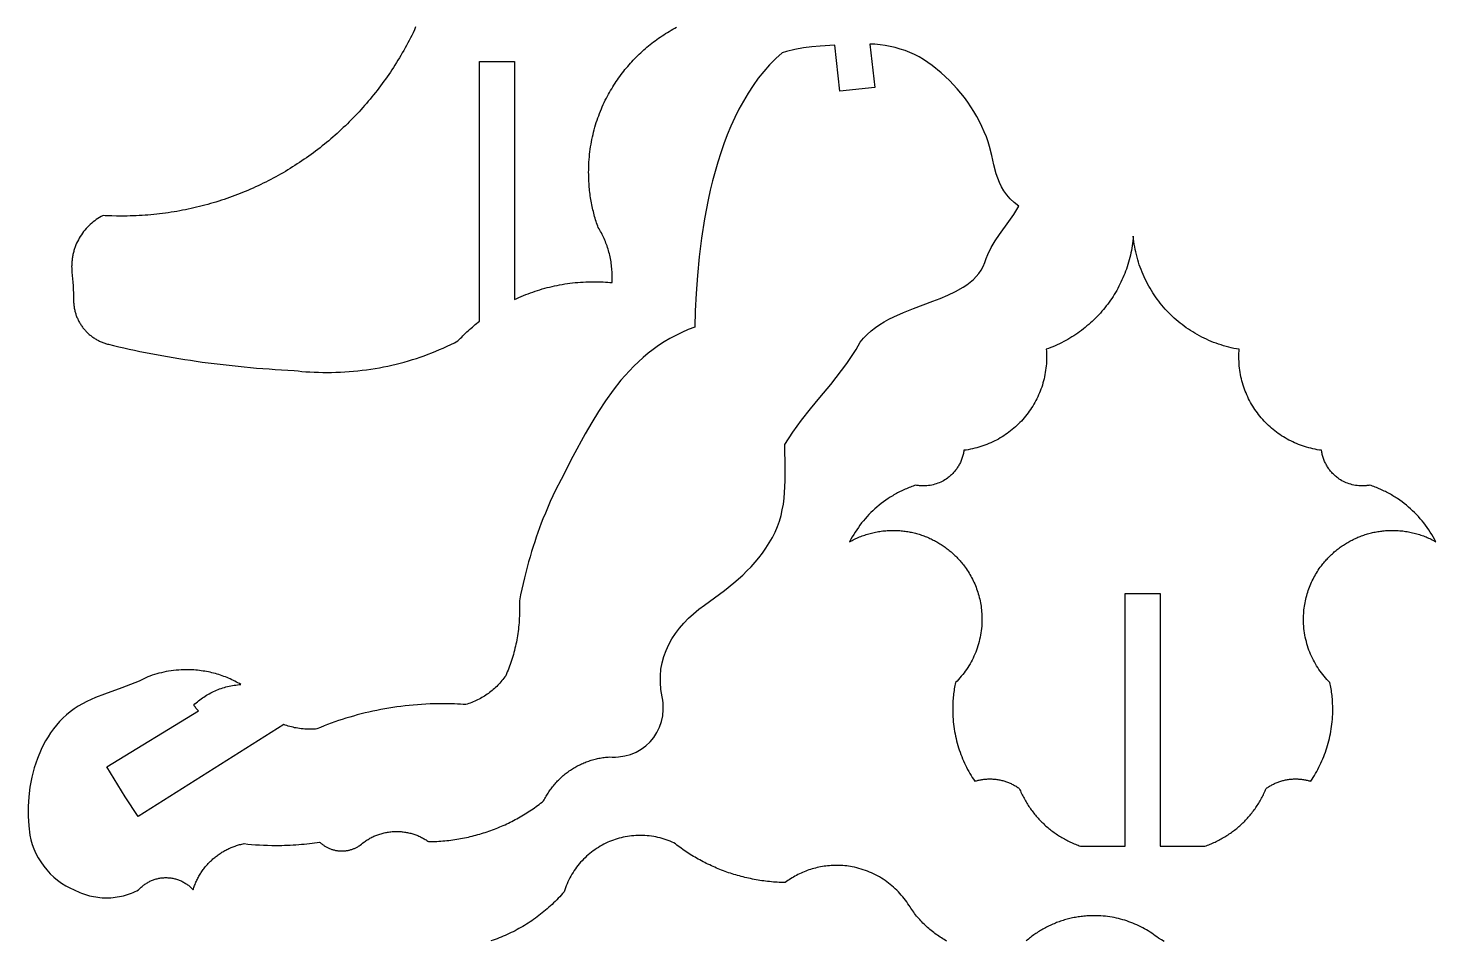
# Model space of a CAD drawing. Extents: x 296 to 476, y 465 to 753.
# Drawn here: x 398.3 to 460.2, y 596.5 to 636.6 of the extents above; entities that cross this region are included whole.
import ezdxf

# ---------------------------------------------------------------- set-up
doc = ezdxf.new("R2010")
doc.units = 0
doc.layers.add('Default_Layer', color=1, linetype='CONTINUOUS')

msp = doc.modelspace()

# ---------------------------------------------------------------- linework, layer by layer
at = {"layer": 'Default_Layer'}
for points in [[(415.365, 636.66), (415.307, 636.527), (415.248, 636.394), (415.193, 636.282), (415.136, 636.17), (415.079, 636.059), (415.021, 635.949), (414.961, 635.839), (414.901, 635.729), (414.84, 635.621), (414.779, 635.513), (414.716, 635.405), (414.652, 635.298), (414.588, 635.192), (414.522, 635.086), (414.456, 634.981), (414.389, 634.877), (414.321, 634.773), (414.253, 634.67), (414.183, 634.567), (414.113, 634.465), (414.041, 634.364), (413.969, 634.264), (413.896, 634.164), (413.823, 634.065), (413.748, 633.966), (413.673, 633.868), (413.597, 633.771), (413.52, 633.675), (413.442, 633.579), (413.364, 633.484), (413.285, 633.39), (413.205, 633.296), (413.124, 633.203), (413.043, 633.111), (412.96, 633.019), (412.877, 632.929), (412.794, 632.839), (412.709, 632.749), (412.624, 632.661), (412.538, 632.573), (412.451, 632.486), (412.364, 632.4), (412.276, 632.314), (412.187, 632.229), (412.097, 632.145), (412.007, 632.062), (411.916, 631.98), (411.825, 631.898), (411.732, 631.817), (411.639, 631.737), (411.546, 631.658), (411.451, 631.58), (411.356, 631.502), (411.261, 631.425), (411.164, 631.349), (411.067, 631.274), (410.97, 631.2), (410.871, 631.126), (410.773, 631.054), (410.673, 630.982), (410.573, 630.911), (410.472, 630.841), (410.371, 630.771), (410.269, 630.703), (410.166, 630.636), (410.063, 630.569), (409.959, 630.503), (409.855, 630.438), (409.75, 630.374), (409.644, 630.311), (409.538, 630.249), (409.431, 630.188), (409.324, 630.127), (409.216, 630.068), (409.108, 630.009), (408.999, 629.952), (408.889, 629.895), (408.779, 629.839), (408.669, 629.785), (408.558, 629.731), (408.446, 629.678), (408.334, 629.626), (408.221, 629.575), (408.108, 629.525), (407.994, 629.476), (407.88, 629.427), (407.765, 629.38), (407.65, 629.334), (407.534, 629.289), (407.418, 629.245), (407.302, 629.202), (407.185, 629.159), (407.067, 629.118), (406.949, 629.078), (406.83, 629.039), (406.712, 629.001), (406.592, 628.963), (406.472, 628.927), (406.352, 628.892), (406.231, 628.858), (406.11, 628.825), (405.989, 628.793), (405.867, 628.763), (405.744, 628.733), (405.622, 628.704), (405.498, 628.676), (405.375, 628.65), (405.251, 628.624), (405.126, 628.6), (405.002, 628.576), (404.877, 628.554), (404.751, 628.533), (404.625, 628.513), (404.499, 628.494), (404.372, 628.476), (404.245, 628.459), (404.118, 628.444), (403.991, 628.429), (403.863, 628.416), (403.734, 628.404), (403.606, 628.392), (403.477, 628.383), (403.347, 628.374), (403.218, 628.366), (403.088, 628.36), (402.958, 628.354), (402.827, 628.35), (402.697, 628.347), (402.565, 628.346), (402.434, 628.345), (402.329, 628.345), (402.224, 628.346), (402.017, 628.351), (401.819, 628.358), (401.724, 628.362), (401.632, 628.368), (401.556, 628.327), (401.481, 628.284), (401.408, 628.238), (401.337, 628.19), (401.267, 628.14), (401.2, 628.088), (401.134, 628.034), (401.07, 627.977), (401.008, 627.919), (400.948, 627.858), (400.891, 627.796), (400.835, 627.731), (400.782, 627.665), (400.73, 627.597), (400.682, 627.527), (400.635, 627.456), (400.591, 627.383), (400.55, 627.309), (400.511, 627.233), (400.474, 627.155), (400.44, 627.076), (400.409, 626.996), (400.394, 626.956), (400.381, 626.915), (400.367, 626.873), (400.355, 626.832), (400.343, 626.79), (400.332, 626.748), (400.322, 626.706), (400.312, 626.663), (400.303, 626.62), (400.295, 626.577), (400.288, 626.533), (400.281, 626.49), (400.275, 626.446), (400.27, 626.402), (400.265, 626.357), (400.262, 626.313), (400.259, 626.268), (400.257, 626.223), (400.256, 626.177), (400.255, 626.132), (400.256, 626.065), (400.259, 626), (400.263, 625.938), (400.268, 625.879), (400.284, 625.736), (400.298, 625.589), (400.31, 625.437), (400.32, 625.282), (400.328, 625.123), (400.333, 624.962), (400.337, 624.799), (400.338, 624.635), (400.339, 624.592), (400.341, 624.549), (400.344, 624.506), (400.348, 624.463), (400.352, 624.421), (400.358, 624.379), (400.364, 624.337), (400.371, 624.295), (400.379, 624.254), (400.388, 624.213), (400.398, 624.173), (400.408, 624.132), (400.419, 624.092), (400.431, 624.053), (400.444, 624.013), (400.458, 623.975), (400.473, 623.936), (400.488, 623.898), (400.504, 623.86), (400.521, 623.823), (400.538, 623.786), (400.557, 623.749), (400.576, 623.713), (400.595, 623.678), (400.616, 623.642), (400.637, 623.608), (400.659, 623.573), (400.681, 623.54), (400.704, 623.506), (400.728, 623.473), (400.752, 623.441), (400.778, 623.409), (400.803, 623.378), (400.83, 623.347), (400.857, 623.317), (400.884, 623.287), (400.912, 623.258), (400.941, 623.23), (400.971, 623.202), (401.001, 623.174), (401.031, 623.147), (401.062, 623.121), (401.094, 623.096), (401.126, 623.071), (401.158, 623.046), (401.192, 623.023), (401.225, 623), (401.259, 622.977), (401.294, 622.956), (401.329, 622.934), (401.365, 622.914), (401.401, 622.895), (401.437, 622.876), (401.474, 622.857), (401.512, 622.84), (401.55, 622.823), (401.588, 622.807), (401.627, 622.792), (401.666, 622.777), (401.705, 622.764), (401.745, 622.751), (401.785, 622.739), (401.826, 622.727), (401.867, 622.717), (402.092, 622.662), (402.32, 622.608), (402.55, 622.555), (402.782, 622.503), (403.017, 622.452), (403.254, 622.403), (403.492, 622.355), (403.733, 622.307), (403.976, 622.261), (404.221, 622.216), (404.468, 622.173), (404.717, 622.13), (404.968, 622.089), (405.22, 622.049), (405.474, 622.011), (405.73, 621.973), (405.988, 621.937), (406.248, 621.902), (406.509, 621.869), (406.771, 621.837), (407.035, 621.806), (407.301, 621.777), (407.568, 621.748), (407.837, 621.722), (408.107, 621.697), (408.378, 621.673), (408.651, 621.651), (408.924, 621.63), (409.199, 621.61), (409.476, 621.593), (409.753, 621.576), (410.031, 621.561), (410.197, 621.543), (410.367, 621.526), (410.543, 621.512), (410.723, 621.501), (410.906, 621.491), (411.093, 621.485), (411.281, 621.481), (411.471, 621.479), (411.667, 621.481), (411.863, 621.485), (412.058, 621.493), (412.252, 621.503), (412.445, 621.516), (412.638, 621.532), (412.829, 621.551), (413.02, 621.573), (413.209, 621.597), (413.398, 621.624), (413.585, 621.654), (413.772, 621.687), (413.957, 621.722), (414.141, 621.76), (414.324, 621.8), (414.506, 621.844), (414.687, 621.889), (414.866, 621.937), (415.044, 621.988), (415.22, 622.041), (415.396, 622.097), (415.569, 622.155), (415.742, 622.215), (415.913, 622.278), (416.082, 622.343), (416.25, 622.41), (416.416, 622.48), (416.58, 622.552), (416.743, 622.626), (416.904, 622.702), (417.064, 622.781), (417.221, 622.861), (417.276, 622.92), (417.332, 622.977), (417.388, 623.035), (417.444, 623.091), (417.501, 623.147), (417.559, 623.203), (417.617, 623.258), (417.676, 623.313), (417.735, 623.367), (417.796, 623.421), (417.857, 623.474), (417.918, 623.527), (417.981, 623.579), (418.044, 623.631), (418.108, 623.683), (418.173, 623.735), (418.173, 635.141), (419.71, 635.141), (419.71, 624.681), (419.806, 624.727), (419.903, 624.771), (420.001, 624.815), (420.1, 624.857), (420.2, 624.897), (420.301, 624.937), (420.403, 624.975), (420.506, 625.011), (420.609, 625.047), (420.714, 625.081), (420.819, 625.114), (420.926, 625.145), (421.033, 625.175), (421.14, 625.204), (421.249, 625.231), (421.358, 625.257), (421.468, 625.281), (421.579, 625.304), (421.69, 625.325), (421.803, 625.345), (421.915, 625.364), (422.029, 625.381), (422.142, 625.396), (422.257, 625.41), (422.372, 625.422), (422.488, 625.433), (422.604, 625.442), (422.72, 625.449), (422.837, 625.455), (422.955, 625.459), (423.073, 625.462), (423.191, 625.462), (423.296, 625.462), (423.401, 625.46), (423.504, 625.457), (423.606, 625.452), (423.706, 625.447), (423.803, 625.44), (423.898, 625.432), (423.99, 625.423), (423.993, 625.483), (423.996, 625.547), (423.997, 625.613), (423.998, 625.681), (423.997, 625.756), (423.995, 625.83), (423.992, 625.904), (423.987, 625.978), (423.981, 626.051), (423.974, 626.124), (423.966, 626.197), (423.956, 626.269), (423.945, 626.341), (423.933, 626.412), (423.92, 626.483), (423.905, 626.553), (423.889, 626.623), (423.873, 626.693), (423.855, 626.761), (423.835, 626.83), (423.815, 626.898), (423.794, 626.965), (423.771, 627.032), (423.748, 627.098), (423.723, 627.163), (423.697, 627.228), (423.671, 627.292), (423.643, 627.356), (423.614, 627.419), (423.584, 627.481), (423.553, 627.543), (423.521, 627.603), (423.489, 627.664), (423.455, 627.723), (423.42, 627.782), (423.385, 627.84), (423.36, 627.908), (423.336, 627.976), (423.313, 628.045), (423.29, 628.115), (423.268, 628.186), (423.247, 628.257), (423.226, 628.329), (423.206, 628.401), (423.187, 628.474), (423.169, 628.547), (423.151, 628.621), (423.134, 628.695), (423.118, 628.77), (423.102, 628.845), (423.088, 628.921), (423.074, 628.997), (423.061, 629.074), (423.048, 629.151), (423.037, 629.228), (423.026, 629.306), (423.016, 629.384), (423.007, 629.463), (422.999, 629.542), (422.992, 629.621), (422.985, 629.701), (422.979, 629.78), (422.974, 629.861), (422.97, 629.941), (422.967, 630.022), (422.965, 630.103), (422.964, 630.184), (422.963, 630.266), (422.964, 630.38), (422.967, 630.494), (422.971, 630.608), (422.977, 630.721), (422.985, 630.834), (422.995, 630.946), (423.006, 631.058), (423.019, 631.169), (423.034, 631.28), (423.05, 631.39), (423.068, 631.499), (423.088, 631.608), (423.109, 631.716), (423.131, 631.823), (423.156, 631.93), (423.181, 632.036), (423.209, 632.141), (423.238, 632.245), (423.268, 632.349), (423.3, 632.452), (423.333, 632.554), (423.368, 632.655), (423.404, 632.755), (423.441, 632.855), (423.48, 632.953), (423.521, 633.051), (423.562, 633.147), (423.605, 633.243), (423.65, 633.338), (423.695, 633.431), (423.742, 633.524), (423.791, 633.615), (423.835, 633.698), (423.881, 633.78), (423.928, 633.861), (423.975, 633.941), (424.024, 634.021), (424.073, 634.1), (424.123, 634.178), (424.175, 634.255), (424.227, 634.332), (424.28, 634.408), (424.334, 634.483), (424.389, 634.558), (424.445, 634.632), (424.502, 634.705), (424.559, 634.777), (424.618, 634.848), (424.677, 634.919), (424.737, 634.989), (424.798, 635.058), (424.86, 635.126), (424.923, 635.194), (424.986, 635.26), (425.051, 635.326), (425.116, 635.391), (425.182, 635.455), (425.249, 635.519), (425.317, 635.581), (425.385, 635.643), (425.454, 635.703), (425.524, 635.763), (425.595, 635.822), (425.667, 635.88), (425.739, 635.937), (425.812, 635.993), (425.886, 636.049), (425.96, 636.103), (426.035, 636.156), (426.111, 636.209), (426.188, 636.26), (426.266, 636.311), (426.344, 636.361), (426.423, 636.409), (426.502, 636.457), (426.582, 636.504), (426.663, 636.55), (426.745, 636.594), (426.827, 636.638)], [(438.702, 596.5), (438.641, 596.534), (438.58, 596.569), (438.52, 596.605), (438.461, 596.641), (438.402, 596.679), (438.344, 596.717), (438.287, 596.757), (438.23, 596.797), (438.174, 596.838), (438.118, 596.88), (438.063, 596.923), (438.009, 596.966), (437.956, 597.011), (437.903, 597.056), (437.851, 597.102), (437.799, 597.149), (437.749, 597.197), (437.699, 597.245), (437.649, 597.295), (437.601, 597.345), (437.553, 597.395), (437.506, 597.447), (437.46, 597.499), (437.414, 597.552), (437.37, 597.606), (437.326, 597.661), (437.283, 597.716), (437.24, 597.772), (437.199, 597.828), (437.158, 597.885), (437.119, 597.943), (437.08, 598.002), (437.042, 598.061), (436.989, 598.143), (436.934, 598.223), (436.877, 598.301), (436.819, 598.378), (436.758, 598.453), (436.696, 598.527), (436.632, 598.599), (436.566, 598.669), (436.499, 598.737), (436.43, 598.804), (436.359, 598.869), (436.287, 598.932), (436.213, 598.994), (436.137, 599.053), (436.06, 599.111), (435.981, 599.166), (435.901, 599.22), (435.82, 599.271), (435.737, 599.321), (435.652, 599.368), (435.567, 599.414), (435.48, 599.457), (435.391, 599.498), (435.301, 599.537), (435.211, 599.574), (435.118, 599.608), (435.025, 599.64), (434.93, 599.67), (434.835, 599.697), (434.738, 599.722), (434.64, 599.745), (434.541, 599.765), (434.462, 599.779), (434.381, 599.792), (434.297, 599.803), (434.212, 599.812), (434.124, 599.819), (434.036, 599.824), (433.946, 599.827), (433.855, 599.828), (433.775, 599.827), (433.696, 599.825), (433.617, 599.821), (433.539, 599.815), (433.461, 599.808), (433.383, 599.799), (433.306, 599.788), (433.23, 599.776), (433.154, 599.763), (433.078, 599.748), (433.004, 599.731), (432.929, 599.713), (432.856, 599.694), (432.783, 599.673), (432.71, 599.651), (432.639, 599.627), (432.568, 599.602), (432.497, 599.576), (432.428, 599.548), (432.359, 599.519), (432.291, 599.489), (432.223, 599.457), (432.157, 599.424), (432.091, 599.39), (432.026, 599.354), (431.962, 599.318), (431.898, 599.28), (431.836, 599.241), (431.775, 599.2), (431.714, 599.159), (431.654, 599.116), (431.596, 599.073), (431.509, 599.075), (431.422, 599.078), (431.336, 599.082), (431.25, 599.087), (431.164, 599.093), (431.078, 599.099), (430.993, 599.107), (430.908, 599.115), (430.823, 599.124), (430.738, 599.135), (430.654, 599.146), (430.57, 599.157), (430.486, 599.17), (430.403, 599.183), (430.32, 599.198), (430.237, 599.213), (430.154, 599.229), (430.072, 599.246), (429.99, 599.263), (429.909, 599.282), (429.827, 599.301), (429.747, 599.321), (429.666, 599.341), (429.586, 599.363), (429.506, 599.385), (429.426, 599.409), (429.347, 599.432), (429.268, 599.457), (429.19, 599.483), (429.112, 599.509), (429.034, 599.536), (428.957, 599.563), (428.88, 599.592), (428.803, 599.621), (428.727, 599.651), (428.651, 599.682), (428.576, 599.713), (428.501, 599.745), (428.426, 599.778), (428.352, 599.811), (428.279, 599.846), (428.205, 599.881), (428.132, 599.916), (428.06, 599.953), (427.988, 599.99), (427.916, 600.027), (427.845, 600.066), (427.775, 600.105), (427.704, 600.145), (427.635, 600.185), (427.565, 600.226), (427.497, 600.268), (427.428, 600.31), (427.361, 600.353), (427.293, 600.397), (427.226, 600.441), (427.16, 600.486), (427.094, 600.532), (427.029, 600.578), (426.964, 600.625), (426.899, 600.672), (426.836, 600.72), (426.772, 600.769), (426.71, 600.818), (426.627, 600.856), (426.544, 600.891), (426.458, 600.925), (426.371, 600.956), (426.283, 600.985), (426.193, 601.012), (426.102, 601.037), (426.009, 601.059), (425.915, 601.079), (425.821, 601.096), (425.725, 601.111), (425.628, 601.123), (425.53, 601.133), (425.431, 601.14), (425.331, 601.144), (425.231, 601.145), (425.135, 601.144), (425.039, 601.14), (424.944, 601.134), (424.849, 601.125), (424.756, 601.113), (424.664, 601.1), (424.572, 601.084), (424.482, 601.065), (424.393, 601.045), (424.305, 601.022), (424.218, 600.997), (424.132, 600.97), (424.048, 600.941), (423.966, 600.91), (423.885, 600.877), (423.805, 600.842), (423.719, 600.801), (423.635, 600.759), (423.552, 600.715), (423.47, 600.668), (423.39, 600.62), (423.312, 600.57), (423.234, 600.517), (423.159, 600.463), (423.085, 600.407), (423.012, 600.349), (422.941, 600.289), (422.872, 600.228), (422.805, 600.164), (422.739, 600.099), (422.675, 600.033), (422.612, 599.964), (422.552, 599.894), (422.493, 599.822), (422.436, 599.749), (422.381, 599.674), (422.328, 599.598), (422.277, 599.52), (422.228, 599.441), (422.181, 599.36), (422.136, 599.278), (422.094, 599.194), (422.053, 599.109), (422.014, 599.023), (421.978, 598.936), (421.943, 598.847), (421.911, 598.757), (421.882, 598.666), (421.819, 598.594), (421.756, 598.523), (421.691, 598.453), (421.626, 598.384), (421.56, 598.315), (421.493, 598.248), (421.425, 598.181), (421.356, 598.116), (421.287, 598.051), (421.216, 597.987), (421.145, 597.924), (421.073, 597.862), (421, 597.801), (420.927, 597.741), (420.852, 597.682), (420.777, 597.624), (420.701, 597.567), (420.624, 597.511), (420.547, 597.455), (420.469, 597.401), (420.39, 597.348), (420.31, 597.296), (420.23, 597.245), (420.148, 597.195), (420.067, 597.146), (419.984, 597.098), (419.901, 597.051), (419.817, 597.006), (419.733, 596.961), (419.647, 596.917), (419.562, 596.875), (419.475, 596.834), (419.388, 596.793), (419.3, 596.754), (419.212, 596.716), (419.123, 596.68), (419.034, 596.644), (418.944, 596.61), (418.853, 596.576), (418.762, 596.544), (418.67, 596.514)], [(448.24, 596.486), (448.12, 596.559), (447.999, 596.63), (447.926, 596.687), (447.852, 596.742), (447.776, 596.797), (447.7, 596.849), (447.622, 596.9), (447.543, 596.95), (447.463, 596.998), (447.382, 597.044), (447.299, 597.089), (447.216, 597.132), (447.132, 597.174), (447.046, 597.214), (446.96, 597.252), (446.872, 597.288), (446.784, 597.323), (446.695, 597.356), (446.605, 597.387), (446.514, 597.416), (446.422, 597.443), (446.329, 597.469), (446.236, 597.492), (446.142, 597.514), (446.047, 597.534), (445.951, 597.551), (445.854, 597.567), (445.757, 597.581), (445.66, 597.592), (445.561, 597.602), (445.462, 597.609), (445.363, 597.615), (445.262, 597.618), (445.162, 597.619), (445.098, 597.619), (445.034, 597.617), (444.97, 597.615), (444.906, 597.612), (444.843, 597.608), (444.78, 597.603), (444.717, 597.598), (444.654, 597.591), (444.592, 597.584), (444.53, 597.576), (444.468, 597.567), (444.406, 597.557), (444.345, 597.546), (444.284, 597.535), (444.223, 597.522), (444.163, 597.509), (444.103, 597.495), (444.043, 597.481), (443.983, 597.465), (443.924, 597.449), (443.865, 597.432), (443.807, 597.414), (443.748, 597.396), (443.69, 597.376), (443.633, 597.356), (443.576, 597.336), (443.519, 597.314), (443.462, 597.292), (443.406, 597.269), (443.35, 597.245), (443.295, 597.221), (443.24, 597.195), (443.186, 597.17), (443.131, 597.143), (443.078, 597.116), (443.024, 597.088), (442.971, 597.059), (442.919, 597.03), (442.866, 597), (442.815, 596.969), (442.763, 596.938), (442.713, 596.906), (442.662, 596.873), (442.612, 596.84), (442.563, 596.806), (442.514, 596.772), (442.465, 596.736), (442.417, 596.701), (442.37, 596.664), (442.322, 596.627), (442.276, 596.59), (442.23, 596.551), (442.184, 596.513)]]:
    msp.add_lwpolyline(points, dxfattribs=at)
for points in [[(434.001, 633.825), (433.78, 635.85), (433.126, 635.813), (432.761, 635.781), (432.395, 635.734), (432.026, 635.668), (431.654, 635.578), (431.465, 635.522), (431.182, 635.265), (430.912, 634.991), (430.656, 634.701), (430.413, 634.396), (430.183, 634.077), (429.965, 633.744), (429.76, 633.4), (429.567, 633.044), (429.385, 632.677), (429.214, 632.301), (429.054, 631.917), (428.905, 631.524), (428.766, 631.125), (428.637, 630.72), (428.517, 630.31), (428.407, 629.896), (428.306, 629.479), (428.213, 629.06), (428.051, 628.218), (427.92, 627.379), (427.817, 626.55), (427.739, 625.737), (427.683, 624.948), (427.646, 624.191), (427.627, 623.473), (427.337, 623.361), (427.057, 623.239), (426.788, 623.108), (426.528, 622.967), (426.277, 622.817), (426.035, 622.659), (425.802, 622.493), (425.577, 622.319), (425.36, 622.138), (425.151, 621.95), (424.948, 621.755), (424.753, 621.554), (424.381, 621.135), (424.033, 620.695), (423.705, 620.237), (423.395, 619.764), (423.1, 619.28), (422.817, 618.787), (422.275, 617.786), (421.749, 616.784), (421.506, 616.301), (421.278, 615.805), (421.061, 615.299), (420.957, 615.043), (420.882, 614.852), (420.808, 614.656), (420.736, 614.456), (420.664, 614.251), (420.594, 614.041), (420.525, 613.828), (420.458, 613.609), (420.391, 613.387), (420.327, 613.159), (420.264, 612.928), (420.202, 612.692), (420.142, 612.452), (420.084, 612.207), (420.027, 611.958), (419.972, 611.705), (419.919, 611.448), (419.923, 611.361), (419.926, 611.269), (419.928, 611.174), (419.929, 611.076), (419.928, 610.977), (419.926, 610.879), (419.923, 610.781), (419.918, 610.683), (419.913, 610.586), (419.905, 610.489), (419.897, 610.392), (419.888, 610.296), (419.877, 610.2), (419.865, 610.105), (419.852, 610.011), (419.838, 609.916), (419.822, 609.823), (419.806, 609.729), (419.788, 609.637), (419.769, 609.545), (419.749, 609.453), (419.728, 609.362), (419.705, 609.272), (419.682, 609.182), (419.658, 609.093), (419.632, 609.004), (419.605, 608.917), (419.578, 608.83), (419.549, 608.743), (419.52, 608.658), (419.489, 608.573), (419.457, 608.489), (419.425, 608.405), (419.391, 608.323), (419.356, 608.241), (419.321, 608.16), (419.281, 608.104), (419.24, 608.049), (419.197, 607.995), (419.154, 607.942), (419.11, 607.889), (419.065, 607.838), (419.018, 607.788), (418.971, 607.739), (418.923, 607.69), (418.873, 607.643), (418.823, 607.597), (418.772, 607.552), (418.719, 607.508), (418.666, 607.465), (418.612, 607.423), (418.557, 607.382), (418.501, 607.343), (418.444, 607.304), (418.387, 607.267), (418.328, 607.231), (418.269, 607.196), (418.209, 607.162), (418.147, 607.129), (418.086, 607.098), (418.023, 607.068), (417.959, 607.039), (417.895, 607.011), (417.83, 606.985), (417.764, 606.96), (417.697, 606.936), (417.63, 606.913), (417.562, 606.892), (417.446, 606.9), (417.327, 606.907), (417.204, 606.913), (417.078, 606.918), (416.95, 606.922), (416.82, 606.925), (416.688, 606.927), (416.555, 606.928), (416.369, 606.926), (416.183, 606.923), (415.997, 606.917), (415.812, 606.909), (415.628, 606.898), (415.445, 606.885), (415.262, 606.87), (415.08, 606.853), (414.899, 606.834), (414.719, 606.812), (414.54, 606.788), (414.361, 606.762), (414.184, 606.734), (414.007, 606.704), (413.832, 606.672), (413.657, 606.637), (413.484, 606.601), (413.311, 606.562), (413.14, 606.522), (412.97, 606.48), (412.801, 606.435), (412.633, 606.389), (412.467, 606.341), (412.302, 606.29), (412.138, 606.238), (411.975, 606.185), (411.814, 606.129), (411.654, 606.071), (411.496, 606.012), (411.339, 605.951), (411.184, 605.888), (411.03, 605.823), (410.959, 605.817), (410.883, 605.813), (410.805, 605.81), (410.724, 605.809), (410.647, 605.81), (410.57, 605.813), (410.494, 605.817), (410.418, 605.823), (410.343, 605.831), (410.269, 605.84), (410.195, 605.851), (410.122, 605.863), (410.05, 605.877), (409.979, 605.893), (409.908, 605.909), (409.839, 605.928), (409.771, 605.947), (409.704, 605.969), (409.638, 605.991), (409.573, 606.015), (403.169, 601.972), (402.601, 602.842), (401.796, 604.151), (405.82, 606.624), (405.794, 606.652), (405.767, 606.681), (405.741, 606.71), (405.716, 606.741), (405.691, 606.772), (405.667, 606.804), (405.643, 606.838), (405.619, 606.872), (405.671, 606.92), (405.723, 606.966), (405.777, 607.012), (405.831, 607.056), (405.887, 607.099), (405.943, 607.141), (406, 607.182), (406.059, 607.222), (406.118, 607.261), (406.178, 607.298), (406.239, 607.334), (406.3, 607.369), (406.363, 607.403), (406.426, 607.435), (406.491, 607.466), (406.556, 607.495), (406.621, 607.524), (406.688, 607.55), (406.755, 607.576), (406.823, 607.6), (406.892, 607.623), (406.961, 607.644), (407.031, 607.664), (407.102, 607.682), (407.173, 607.699), (407.245, 607.714), (407.318, 607.728), (407.391, 607.74), (407.465, 607.75), (407.539, 607.759), (407.614, 607.767), (407.689, 607.773), (407.625, 607.81), (407.559, 607.847), (407.493, 607.883), (407.426, 607.918), (407.359, 607.951), (407.29, 607.984), (407.221, 608.016), (407.151, 608.046), (407.08, 608.076), (407.009, 608.104), (406.937, 608.131), (406.864, 608.157), (406.791, 608.182), (406.717, 608.206), (406.643, 608.229), (406.568, 608.25), (406.492, 608.271), (406.416, 608.29), (406.339, 608.308), (406.262, 608.324), (406.184, 608.34), (406.106, 608.354), (406.027, 608.366), (405.948, 608.378), (405.868, 608.388), (405.788, 608.397), (405.707, 608.405), (405.626, 608.411), (405.545, 608.416), (405.463, 608.419), (405.381, 608.421), (405.298, 608.422), (405.184, 608.421), (405.07, 608.417), (404.957, 608.41), (404.845, 608.401), (404.734, 608.389), (404.624, 608.375), (404.515, 608.358), (404.407, 608.339), (404.3, 608.317), (404.195, 608.293), (404.091, 608.267), (403.989, 608.239), (403.888, 608.209), (403.789, 608.176), (403.691, 608.141), (403.596, 608.105), (403.217, 607.926), (402.838, 607.77), (402.458, 607.627), (401.693, 607.348), (401.307, 607.196), (400.919, 607.025), (400.725, 606.926), (400.538, 606.818), (400.36, 606.7), (400.19, 606.574), (400.027, 606.439), (399.873, 606.296), (399.726, 606.146), (399.587, 605.989), (399.456, 605.825), (399.332, 605.654), (399.216, 605.478), (399.108, 605.296), (399.006, 605.11), (398.913, 604.918), (398.747, 604.524), (398.611, 604.115), (398.503, 603.697), (398.422, 603.271), (398.37, 602.842), (398.344, 602.413), (398.345, 601.987), (398.371, 601.568), (398.424, 601.158), (398.465, 600.955), (398.522, 600.753), (398.595, 600.554), (398.683, 600.357), (398.785, 600.165), (398.899, 599.978), (399.026, 599.798), (399.164, 599.627), (399.313, 599.465), (399.471, 599.313), (399.637, 599.173), (399.812, 599.046), (399.993, 598.933), (400.181, 598.836), (400.372, 598.756), (400.45, 598.715), (400.529, 598.677), (400.61, 598.641), (400.693, 598.607), (400.777, 598.576), (400.863, 598.547), (400.95, 598.52), (401.038, 598.496), (401.128, 598.475), (401.219, 598.457), (401.31, 598.441), (401.403, 598.427), (401.498, 598.417), (401.592, 598.41), (401.64, 598.407), (401.688, 598.405), (401.736, 598.404), (401.785, 598.404), (401.833, 598.404), (401.881, 598.405), (401.929, 598.407), (401.977, 598.41), (402.072, 598.417), (402.166, 598.427), (402.259, 598.441), (402.351, 598.457), (402.442, 598.475), (402.532, 598.496), (402.62, 598.52), (402.707, 598.547), (402.793, 598.576), (402.877, 598.607), (402.959, 598.641), (403.04, 598.677), (403.12, 598.715), (403.197, 598.756), (403.225, 598.786), (403.254, 598.816), (403.284, 598.845), (403.314, 598.873), (403.345, 598.901), (403.377, 598.928), (403.409, 598.953), (403.442, 598.978), (403.476, 599.003), (403.51, 599.026), (403.545, 599.048), (403.581, 599.07), (403.617, 599.091), (403.653, 599.11), (403.691, 599.129), (403.728, 599.147), (403.767, 599.164), (403.806, 599.18), (403.845, 599.195), (403.885, 599.209), (403.925, 599.222), (403.966, 599.234), (404.007, 599.244), (404.049, 599.254), (404.091, 599.263), (404.133, 599.27), (404.176, 599.277), (404.219, 599.282), (404.262, 599.286), (404.306, 599.289), (404.35, 599.291), (404.394, 599.291), (404.439, 599.291), (404.483, 599.289), (404.527, 599.286), (404.57, 599.282), (404.613, 599.277), (404.656, 599.27), (404.698, 599.263), (404.74, 599.254), (404.782, 599.244), (404.823, 599.234), (404.864, 599.222), (404.904, 599.209), (404.944, 599.195), (404.983, 599.18), (405.022, 599.164), (405.06, 599.147), (405.098, 599.129), (405.135, 599.11), (405.172, 599.091), (405.208, 599.07), (405.244, 599.048), (405.279, 599.026), (405.313, 599.003), (405.347, 598.978), (405.38, 598.953), (405.412, 598.928), (405.444, 598.901), (405.475, 598.873), (405.505, 598.845), (405.535, 598.816), (405.563, 598.786), (405.592, 598.756), (405.607, 598.804), (405.623, 598.852), (405.639, 598.9), (405.657, 598.947), (405.675, 598.994), (405.694, 599.041), (405.714, 599.087), (405.734, 599.132), (405.755, 599.177), (405.777, 599.222), (405.8, 599.266), (405.823, 599.31), (405.847, 599.354), (405.872, 599.397), (405.897, 599.439), (405.923, 599.481), (405.95, 599.522), (405.977, 599.563), (406.005, 599.604), (406.034, 599.644), (406.063, 599.683), (406.093, 599.722), (406.124, 599.76), (406.155, 599.798), (406.187, 599.835), (406.22, 599.872), (406.253, 599.908), (406.286, 599.944), (406.321, 599.979), (406.355, 600.013), (406.391, 600.047), (406.427, 600.08), (406.463, 600.113), (406.5, 600.145), (406.538, 600.176), (406.576, 600.207), (406.615, 600.237), (406.654, 600.267), (406.694, 600.296), (406.734, 600.324), (406.775, 600.351), (406.816, 600.378), (406.858, 600.404), (406.9, 600.43), (406.942, 600.455), (406.986, 600.479), (407.029, 600.502), (407.073, 600.525), (407.118, 600.547), (407.162, 600.568), (407.208, 600.588), (407.254, 600.608), (407.3, 600.627), (407.346, 600.645), (407.393, 600.663), (407.441, 600.68), (407.488, 600.696), (407.537, 600.711), (407.585, 600.725), (407.634, 600.739), (407.683, 600.751), (407.733, 600.763), (407.783, 600.774), (407.833, 600.785), (407.993, 600.767), (408.159, 600.751), (408.329, 600.737), (408.504, 600.725), (408.682, 600.716), (408.863, 600.71), (409.046, 600.706), (409.23, 600.705), (409.357, 600.705), (409.483, 600.707), (409.609, 600.71), (409.734, 600.715), (409.859, 600.72), (409.982, 600.727), (410.105, 600.735), (410.226, 600.744), (410.347, 600.754), (410.466, 600.766), (410.584, 600.778), (410.7, 600.792), (410.815, 600.806), (410.928, 600.822), (411.039, 600.838), (411.148, 600.856), (411.172, 600.833), (411.196, 600.811), (411.221, 600.79), (411.246, 600.769), (411.272, 600.749), (411.299, 600.729), (411.326, 600.71), (411.353, 600.692), (411.381, 600.674), (411.409, 600.657), (411.438, 600.64), (411.467, 600.625), (411.497, 600.609), (411.526, 600.595), (411.557, 600.581), (411.587, 600.568), (411.619, 600.556), (411.65, 600.544), (411.682, 600.533), (411.714, 600.523), (411.746, 600.514), (411.779, 600.505), (411.812, 600.497), (411.846, 600.49), (411.879, 600.484), (411.913, 600.478), (411.948, 600.473), (411.982, 600.47), (412.017, 600.467), (412.052, 600.464), (412.087, 600.463), (412.122, 600.463), (412.157, 600.463), (412.192, 600.464), (412.226, 600.466), (412.26, 600.469), (412.294, 600.473), (412.327, 600.478), (412.361, 600.483), (412.394, 600.489), (412.427, 600.496), (412.459, 600.503), (412.492, 600.512), (412.523, 600.521), (412.555, 600.531), (412.586, 600.541), (412.617, 600.552), (412.648, 600.564), (412.678, 600.577), (412.708, 600.59), (412.738, 600.604), (412.767, 600.619), (412.795, 600.634), (412.824, 600.65), (412.852, 600.667), (412.879, 600.684), (412.933, 600.72), (412.985, 600.758), (413.035, 600.799), (413.083, 600.842), (413.12, 600.87), (413.159, 600.897), (413.198, 600.923), (413.237, 600.948), (413.277, 600.973), (413.318, 600.997), (413.359, 601.02), (413.4, 601.042), (413.443, 601.064), (413.485, 601.085), (413.529, 601.105), (413.572, 601.124), (413.616, 601.142), (413.661, 601.16), (413.706, 601.176), (413.752, 601.192), (413.797, 601.207), (413.844, 601.221), (413.891, 601.234), (413.938, 601.246), (413.985, 601.258), (414.033, 601.268), (414.081, 601.278), (414.13, 601.286), (414.179, 601.294), (414.228, 601.3), (414.278, 601.306), (414.327, 601.31), (414.378, 601.314), (414.428, 601.317), (414.479, 601.318), (414.53, 601.319), (414.579, 601.318), (414.628, 601.317), (414.677, 601.314), (414.725, 601.311), (414.774, 601.307), (414.822, 601.301), (414.869, 601.295), (414.917, 601.288), (414.964, 601.28), (415.01, 601.271), (415.057, 601.262), (415.103, 601.251), (415.149, 601.24), (415.194, 601.227), (415.239, 601.214), (415.283, 601.2), (415.328, 601.185), (415.371, 601.17), (415.415, 601.153), (415.458, 601.136), (415.5, 601.118), (415.542, 601.1), (415.584, 601.08), (415.625, 601.06), (415.665, 601.039), (415.705, 601.017), (415.745, 600.995), (415.784, 600.972), (415.823, 600.948), (415.861, 600.923), (415.898, 600.898), (415.935, 600.872), (416.025, 600.874), (416.115, 600.876), (416.204, 600.879), (416.293, 600.883), (416.382, 600.889), (416.47, 600.895), (416.558, 600.902), (416.646, 600.909), (416.734, 600.918), (416.822, 600.928), (416.909, 600.939), (416.996, 600.95), (417.082, 600.963), (417.168, 600.976), (417.254, 600.99), (417.34, 601.005), (417.425, 601.021), (417.51, 601.038), (417.595, 601.056), (417.679, 601.074), (417.763, 601.093), (417.847, 601.114), (417.93, 601.135), (418.013, 601.157), (418.096, 601.179), (418.178, 601.203), (418.26, 601.227), (418.342, 601.253), (418.423, 601.279), (418.503, 601.305), (418.584, 601.333), (418.664, 601.362), (418.743, 601.391), (418.822, 601.421), (418.901, 601.452), (418.98, 601.483), (419.057, 601.515), (419.135, 601.549), (419.212, 601.582), (419.289, 601.617), (419.365, 601.652), (419.441, 601.688), (419.516, 601.725), (419.591, 601.763), (419.665, 601.801), (419.739, 601.84), (419.812, 601.88), (419.885, 601.92), (419.958, 601.962), (420.03, 602.003), (420.101, 602.046), (420.172, 602.089), (420.243, 602.133), (420.313, 602.178), (420.382, 602.223), (420.451, 602.269), (420.52, 602.316), (420.588, 602.363), (420.655, 602.411), (420.722, 602.46), (420.788, 602.509), (420.854, 602.559), (420.919, 602.61), (420.984, 602.661), (421.01, 602.712), (421.037, 602.763), (421.064, 602.813), (421.092, 602.862), (421.121, 602.912), (421.151, 602.96), (421.181, 603.008), (421.212, 603.056), (421.244, 603.103), (421.277, 603.149), (421.31, 603.195), (421.344, 603.24), (421.379, 603.284), (421.414, 603.328), (421.45, 603.372), (421.487, 603.415), (421.525, 603.457), (421.563, 603.498), (421.601, 603.539), (421.641, 603.579), (421.681, 603.619), (421.721, 603.658), (421.762, 603.696), (421.804, 603.734), (421.847, 603.771), (421.89, 603.807), (421.933, 603.843), (421.977, 603.877), (422.022, 603.911), (422.067, 603.945), (422.113, 603.977), (422.16, 604.009), (422.206, 604.04), (422.254, 604.071), (422.302, 604.101), (422.35, 604.129), (422.399, 604.157), (422.449, 604.185), (422.499, 604.211), (422.549, 604.237), (422.6, 604.262), (422.651, 604.286), (422.703, 604.309), (422.755, 604.332), (422.808, 604.353), (422.861, 604.374), (422.915, 604.394), (422.969, 604.413), (423.023, 604.431), (423.078, 604.448), (423.133, 604.465), (423.189, 604.48), (423.245, 604.495), (423.301, 604.509), (423.358, 604.521), (423.415, 604.533), (423.472, 604.544), (423.53, 604.554), (423.588, 604.563), (423.646, 604.571), (423.705, 604.578), (423.764, 604.584), (423.823, 604.589), (423.883, 604.594), (423.997, 604.587), (424.138, 604.586), (424.277, 604.594), (424.547, 604.635), (424.803, 604.706), (425.044, 604.805), (425.268, 604.932), (425.474, 605.083), (425.659, 605.257), (425.822, 605.451), (425.962, 605.665), (426.075, 605.896), (426.161, 606.142), (426.217, 606.4), (426.242, 606.67), (426.242, 606.809), (426.233, 606.95), (426.216, 607.092), (426.19, 607.236), (426.137, 607.55), (426.112, 607.857), (426.114, 608.156), (426.141, 608.447), (426.193, 608.73), (426.268, 609.004), (426.365, 609.271), (426.483, 609.528), (426.621, 609.777), (426.778, 610.017), (426.952, 610.248), (427.143, 610.469), (427.349, 610.681), (427.57, 610.883), (427.803, 611.075), (428.049, 611.257), (428.498, 611.578), (428.929, 611.902), (429.341, 612.234), (429.731, 612.58), (429.917, 612.76), (430.097, 612.947), (430.271, 613.139), (430.437, 613.339), (430.597, 613.547), (430.75, 613.764), (430.895, 613.991), (431.032, 614.227), (431.152, 614.465), (431.255, 614.706), (431.341, 614.949), (431.413, 615.196), (431.47, 615.445), (431.515, 615.696), (431.549, 615.95), (431.573, 616.206), (431.597, 616.724), (431.599, 617.248), (431.574, 618.31), (431.929, 618.854), (432.307, 619.379), (432.705, 619.887), (433.117, 620.377), (433.604, 620.955), (433.842, 621.255), (434.074, 621.559), (434.297, 621.867), (434.509, 622.178), (434.707, 622.49), (434.89, 622.803), (435.039, 622.983), (435.201, 623.149), (435.374, 623.304), (435.557, 623.446), (435.749, 623.579), (435.949, 623.701), (436.154, 623.815), (436.365, 623.921), (436.796, 624.113), (437.232, 624.286), (438.074, 624.603), (438.4, 624.731), (438.741, 624.874), (439.084, 625.036), (439.416, 625.222), (439.573, 625.326), (439.722, 625.437), (439.862, 625.557), (439.991, 625.686), (440.106, 625.824), (440.207, 625.972), (440.292, 626.131), (440.359, 626.301), (440.424, 626.484), (440.494, 626.655), (440.65, 626.97), (440.824, 627.259), (441.013, 627.535), (441.425, 628.101), (441.642, 628.418), (441.863, 628.775), (441.658, 628.936), (441.482, 629.102), (441.331, 629.274), (441.204, 629.452), (441.097, 629.633), (441.007, 629.819), (440.932, 630.009), (440.868, 630.202), (440.765, 630.596), (440.674, 631), (440.572, 631.409), (440.51, 631.614), (440.437, 631.82), (440.343, 632.052), (440.24, 632.279), (440.131, 632.502), (440.013, 632.721), (439.888, 632.935), (439.756, 633.144), (439.617, 633.348), (439.471, 633.548), (439.317, 633.742), (439.157, 633.932), (438.816, 634.296), (438.448, 634.639), (438.055, 634.961), (437.866, 635.098), (437.673, 635.223), (437.475, 635.336), (437.273, 635.439), (437.068, 635.531), (436.859, 635.612), (436.646, 635.683), (436.43, 635.743), (436.211, 635.794), (435.99, 635.835), (435.766, 635.867), (435.539, 635.889), (435.319, 635.903), (435.528, 633.992), (434.001, 633.825)], [(446.533, 600.672), (446.533, 611.766), (448.069, 611.766), (448.069, 600.672), (450.029, 600.672), (450.086, 600.692), (450.143, 600.713), (450.2, 600.735), (450.256, 600.757), (450.312, 600.78), (450.368, 600.804), (450.423, 600.829), (450.478, 600.854), (450.532, 600.88), (450.586, 600.906), (450.639, 600.933), (450.692, 600.961), (450.745, 600.99), (450.797, 601.019), (450.849, 601.049), (450.9, 601.079), (450.95, 601.11), (451.001, 601.142), (451.05, 601.175), (451.1, 601.208), (451.149, 601.241), (451.197, 601.276), (451.245, 601.31), (451.292, 601.346), (451.339, 601.382), (451.385, 601.419), (451.431, 601.456), (451.476, 601.494), (451.521, 601.532), (451.565, 601.571), (451.609, 601.611), (451.652, 601.651), (451.695, 601.692), (451.737, 601.733), (451.779, 601.775), (451.82, 601.817), (451.86, 601.86), (451.9, 601.904), (451.939, 601.948), (451.978, 601.992), (452.016, 602.037), (452.054, 602.083), (452.091, 602.129), (452.127, 602.176), (452.163, 602.223), (452.198, 602.271), (452.233, 602.319), (452.267, 602.367), (452.3, 602.416), (452.333, 602.466), (452.365, 602.516), (452.397, 602.567), (452.427, 602.618), (452.458, 602.669), (452.487, 602.721), (452.516, 602.774), (452.545, 602.826), (452.572, 602.88), (452.599, 602.933), (452.625, 602.988), (452.651, 603.042), (452.676, 603.097), (452.7, 603.153), (452.724, 603.208), (452.758, 603.233), (452.792, 603.256), (452.827, 603.279), (452.863, 603.301), (452.899, 603.323), (452.935, 603.344), (452.972, 603.364), (453.009, 603.384), (453.047, 603.403), (453.085, 603.421), (453.124, 603.439), (453.163, 603.455), (453.203, 603.472), (453.243, 603.487), (453.283, 603.501), (453.324, 603.515), (453.365, 603.528), (453.406, 603.541), (453.448, 603.552), (453.49, 603.563), (453.533, 603.573), (453.575, 603.582), (453.618, 603.59), (453.662, 603.598), (453.705, 603.604), (453.749, 603.61), (453.794, 603.615), (453.838, 603.619), (453.883, 603.622), (453.928, 603.625), (453.973, 603.626), (454.019, 603.626), (454.063, 603.626), (454.107, 603.625), (454.15, 603.623), (454.194, 603.62), (454.237, 603.616), (454.279, 603.611), (454.322, 603.606), (454.363, 603.6), (454.405, 603.593), (454.446, 603.586), (454.486, 603.577), (454.526, 603.568), (454.565, 603.559), (454.604, 603.548), (454.642, 603.537), (454.679, 603.526), (454.736, 603.609), (454.79, 603.694), (454.843, 603.78), (454.895, 603.867), (454.945, 603.956), (454.994, 604.045), (455.041, 604.136), (455.087, 604.227), (455.131, 604.32), (455.173, 604.414), (455.214, 604.508), (455.252, 604.604), (455.29, 604.701), (455.325, 604.798), (455.359, 604.897), (455.391, 604.996), (455.422, 605.096), (455.45, 605.197), (455.477, 605.299), (455.502, 605.402), (455.525, 605.505), (455.546, 605.609), (455.565, 605.714), (455.582, 605.82), (455.597, 605.926), (455.611, 606.033), (455.622, 606.14), (455.631, 606.248), (455.639, 606.357), (455.644, 606.467), (455.647, 606.576), (455.648, 606.687), (455.648, 606.764), (455.646, 606.842), (455.643, 606.919), (455.64, 606.996), (455.635, 607.072), (455.63, 607.147), (455.623, 607.222), (455.616, 607.296), (455.608, 607.37), (455.598, 607.443), (455.588, 607.515), (455.577, 607.586), (455.565, 607.656), (455.553, 607.725), (455.539, 607.792), (455.525, 607.859), (455.458, 607.926), (455.394, 607.995), (455.33, 608.065), (455.269, 608.137), (455.209, 608.211), (455.151, 608.285), (455.095, 608.362), (455.04, 608.439), (454.988, 608.518), (454.937, 608.599), (454.888, 608.68), (454.842, 608.763), (454.797, 608.847), (454.754, 608.932), (454.713, 609.019), (454.675, 609.107), (454.638, 609.195), (454.603, 609.285), (454.571, 609.376), (454.541, 609.468), (454.513, 609.561), (454.487, 609.655), (454.464, 609.749), (454.443, 609.845), (454.424, 609.941), (454.408, 610.039), (454.394, 610.137), (454.383, 610.236), (454.374, 610.335), (454.368, 610.436), (454.364, 610.537), (454.362, 610.638), (454.363, 610.721), (454.366, 610.803), (454.37, 610.885), (454.376, 610.967), (454.384, 611.048), (454.393, 611.128), (454.404, 611.208), (454.416, 611.288), (454.43, 611.366), (454.446, 611.445), (454.463, 611.522), (454.481, 611.6), (454.502, 611.676), (454.523, 611.752), (454.546, 611.827), (454.571, 611.901), (454.597, 611.975), (454.624, 612.048), (454.653, 612.121), (454.683, 612.192), (454.715, 612.263), (454.748, 612.333), (454.782, 612.402), (454.817, 612.47), (454.854, 612.538), (454.892, 612.604), (454.932, 612.67), (454.972, 612.735), (455.014, 612.799), (455.057, 612.862), (455.101, 612.924), (455.146, 612.985), (455.18, 613.029), (455.215, 613.073), (455.25, 613.116), (455.286, 613.159), (455.322, 613.201), (455.359, 613.243), (455.397, 613.284), (455.435, 613.324), (455.474, 613.364), (455.513, 613.404), (455.552, 613.443), (455.593, 613.481), (455.633, 613.519), (455.675, 613.556), (455.716, 613.593), (455.759, 613.629), (455.802, 613.664), (455.845, 613.699), (455.889, 613.733), (455.933, 613.767), (455.978, 613.8), (456.023, 613.832), (456.068, 613.864), (456.115, 613.895), (456.161, 613.925), (456.208, 613.955), (456.256, 613.984), (456.304, 614.012), (456.352, 614.04), (456.401, 614.067), (456.45, 614.094), (456.499, 614.119), (456.549, 614.144), (456.6, 614.169), (456.651, 614.192), (456.702, 614.215), (456.753, 614.237), (456.805, 614.259), (456.858, 614.28), (456.91, 614.299), (456.963, 614.319), (457.016, 614.337), (457.07, 614.355), (457.124, 614.372), (457.179, 614.388), (457.233, 614.404), (457.288, 614.418), (457.344, 614.432), (457.399, 614.445), (457.455, 614.457), (457.511, 614.469), (457.568, 614.479), (457.625, 614.489), (457.682, 614.498), (457.739, 614.506), (457.796, 614.514), (457.854, 614.52), (457.912, 614.526), (457.971, 614.531), (458.029, 614.535), (458.088, 614.538), (458.147, 614.54), (458.206, 614.541), (458.266, 614.542), (458.331, 614.541), (458.397, 614.54), (458.462, 614.537), (458.527, 614.533), (458.591, 614.528), (458.656, 614.523), (458.719, 614.516), (458.783, 614.508), (458.846, 614.499), (458.909, 614.489), (458.971, 614.478), (459.034, 614.467), (459.095, 614.454), (459.156, 614.44), (459.217, 614.425), (459.278, 614.41), (459.338, 614.393), (459.397, 614.376), (459.456, 614.358), (459.515, 614.338), (459.573, 614.318), (459.63, 614.297), (459.688, 614.276), (459.744, 614.253), (459.8, 614.23), (459.855, 614.205), (459.91, 614.18), (459.965, 614.154), (460.018, 614.127), (460.071, 614.1), (460.124, 614.072), (460.176, 614.043), (460.118, 614.152), (460.058, 614.26), (459.995, 614.366), (459.93, 614.47), (459.863, 614.572), (459.793, 614.673), (459.721, 614.772), (459.647, 614.868), (459.571, 614.963), (459.492, 615.056), (459.411, 615.147), (459.328, 615.235), (459.243, 615.322), (459.156, 615.406), (459.067, 615.489), (458.976, 615.569), (458.883, 615.647), (458.788, 615.722), (458.691, 615.796), (458.592, 615.867), (458.491, 615.936), (458.44, 615.969), (458.388, 616.002), (458.336, 616.034), (458.284, 616.066), (458.231, 616.097), (458.178, 616.127), (458.124, 616.157), (458.07, 616.186), (458.015, 616.215), (457.96, 616.243), (457.905, 616.27), (457.849, 616.296), (457.793, 616.322), (457.736, 616.348), (457.679, 616.372), (457.622, 616.396), (457.564, 616.42), (457.506, 616.442), (457.447, 616.465), (457.388, 616.486), (457.329, 616.506), (457.269, 616.526), (457.23, 616.519), (457.191, 616.513), (457.15, 616.508), (457.108, 616.503), (457.065, 616.499), (457.022, 616.497), (456.978, 616.495), (456.933, 616.495), (456.859, 616.496), (456.786, 616.501), (456.714, 616.508), (456.643, 616.518), (456.573, 616.531), (456.503, 616.547), (456.435, 616.565), (456.368, 616.585), (456.302, 616.609), (456.238, 616.634), (456.174, 616.662), (456.113, 616.693), (456.052, 616.725), (455.994, 616.76), (455.936, 616.797), (455.881, 616.836), (455.845, 616.863), (455.809, 616.891), (455.774, 616.92), (455.74, 616.95), (455.707, 616.98), (455.675, 617.012), (455.643, 617.044), (455.612, 617.077), (455.582, 617.11), (455.553, 617.144), (455.525, 617.18), (455.497, 617.215), (455.471, 617.252), (455.445, 617.289), (455.42, 617.327), (455.397, 617.365), (455.374, 617.404), (455.352, 617.444), (455.331, 617.484), (455.311, 617.525), (455.292, 617.567), (455.274, 617.609), (455.257, 617.652), (455.242, 617.695), (455.227, 617.739), (455.213, 617.783), (455.201, 617.828), (455.189, 617.873), (455.179, 617.919), (455.17, 617.965), (455.162, 618.012), (455.155, 618.059), (455.059, 618.072), (454.964, 618.087), (454.869, 618.105), (454.776, 618.124), (454.683, 618.146), (454.591, 618.169), (454.499, 618.195), (454.409, 618.222), (454.32, 618.252), (454.231, 618.283), (454.143, 618.316), (454.057, 618.352), (453.971, 618.389), (453.887, 618.428), (453.803, 618.469), (453.721, 618.511), (453.64, 618.555), (453.559, 618.601), (453.48, 618.649), (453.402, 618.699), (453.326, 618.75), (453.25, 618.802), (453.176, 618.857), (453.103, 618.913), (453.032, 618.97), (452.962, 619.029), (452.893, 619.09), (452.825, 619.152), (452.759, 619.215), (452.694, 619.28), (452.631, 619.346), (452.569, 619.414), (452.509, 619.483), (452.45, 619.553), (452.393, 619.625), (452.338, 619.698), (452.284, 619.772), (452.231, 619.847), (452.181, 619.924), (452.132, 620.002), (452.084, 620.081), (452.039, 620.161), (451.995, 620.242), (451.953, 620.324), (451.913, 620.407), (451.874, 620.491), (451.838, 620.577), (451.803, 620.663), (451.771, 620.75), (451.74, 620.838), (451.711, 620.927), (451.684, 621.017), (451.659, 621.108), (451.636, 621.2), (451.615, 621.292), (451.597, 621.385), (451.58, 621.479), (451.566, 621.573), (451.553, 621.669), (451.543, 621.765), (451.535, 621.861), (451.53, 621.958), (451.526, 622.056), (451.525, 622.154), (451.526, 622.244), (451.529, 622.331), (451.533, 622.415), (451.539, 622.495), (451.422, 622.515), (451.307, 622.537), (451.192, 622.562), (451.078, 622.589), (450.965, 622.619), (450.853, 622.651), (450.742, 622.684), (450.632, 622.721), (450.523, 622.759), (450.415, 622.799), (450.308, 622.842), (450.202, 622.887), (450.098, 622.933), (449.995, 622.982), (449.892, 623.033), (449.791, 623.086), (449.692, 623.141), (449.593, 623.197), (449.496, 623.256), (449.401, 623.316), (449.306, 623.379), (449.213, 623.443), (449.122, 623.509), (449.031, 623.577), (448.943, 623.647), (448.855, 623.718), (448.77, 623.791), (448.685, 623.866), (448.603, 623.942), (448.522, 624.02), (448.442, 624.1), (448.364, 624.181), (448.288, 624.264), (448.214, 624.349), (448.141, 624.435), (448.07, 624.522), (448.001, 624.611), (447.933, 624.701), (447.867, 624.793), (447.803, 624.886), (447.741, 624.98), (447.681, 625.076), (447.623, 625.173), (447.567, 625.272), (447.512, 625.371), (447.46, 625.472), (447.41, 625.574), (447.361, 625.678), (447.315, 625.782), (447.271, 625.888), (447.229, 625.994), (447.189, 626.102), (447.151, 626.211), (447.116, 626.32), (447.083, 626.431), (447.052, 626.543), (447.023, 626.656), (446.996, 626.769), (446.972, 626.884), (446.95, 626.999), (446.931, 627.116), (446.914, 627.233), (446.899, 627.351), (446.887, 627.47), (446.877, 627.362), (446.866, 627.254), (446.852, 627.148), (446.837, 627.042), (446.82, 626.936), (446.801, 626.831), (446.78, 626.727), (446.757, 626.624), (446.733, 626.521), (446.706, 626.42), (446.678, 626.318), (446.648, 626.218), (446.616, 626.119), (446.583, 626.02), (446.548, 625.922), (446.511, 625.825), (446.472, 625.729), (446.432, 625.633), (446.39, 625.539), (446.346, 625.445), (446.301, 625.353), (446.254, 625.261), (446.206, 625.17), (446.156, 625.081), (446.104, 624.992), (446.051, 624.904), (445.997, 624.817), (445.941, 624.732), (445.883, 624.647), (445.824, 624.564), (445.764, 624.481), (445.702, 624.4), (445.638, 624.32), (445.573, 624.241), (445.507, 624.163), (445.44, 624.087), (445.371, 624.011), (445.301, 623.937), (445.229, 623.864), (445.156, 623.792), (445.082, 623.722), (445.007, 623.653), (444.93, 623.585), (444.852, 623.519), (444.773, 623.454), (444.693, 623.39), (444.612, 623.327), (444.529, 623.266), (444.445, 623.207), (444.36, 623.149), (444.274, 623.092), (444.187, 623.037), (444.099, 622.983), (444.01, 622.931), (443.92, 622.88), (443.828, 622.831), (443.736, 622.783), (443.643, 622.737), (443.549, 622.693), (443.453, 622.65), (443.357, 622.608), (443.26, 622.569), (443.162, 622.531), (443.063, 622.495), (443.069, 622.415), (443.074, 622.331), (443.076, 622.244), (443.077, 622.154), (443.076, 622.056), (443.073, 621.958), (443.067, 621.861), (443.059, 621.765), (443.049, 621.669), (443.037, 621.573), (443.022, 621.479), (443.006, 621.385), (442.987, 621.292), (442.966, 621.2), (442.943, 621.108), (442.918, 621.017), (442.892, 620.927), (442.863, 620.838), (442.832, 620.75), (442.799, 620.663), (442.764, 620.577), (442.728, 620.491), (442.69, 620.407), (442.649, 620.324), (442.607, 620.242), (442.564, 620.161), (442.518, 620.081), (442.471, 620.002), (442.422, 619.924), (442.371, 619.847), (442.319, 619.772), (442.265, 619.698), (442.209, 619.625), (442.152, 619.553), (442.093, 619.483), (442.033, 619.414), (441.971, 619.346), (441.908, 619.28), (441.843, 619.215), (441.777, 619.152), (441.71, 619.09), (441.641, 619.029), (441.571, 618.97), (441.499, 618.913), (441.426, 618.857), (441.352, 618.802), (441.277, 618.75), (441.2, 618.699), (441.122, 618.649), (441.043, 618.601), (440.963, 618.555), (440.882, 618.511), (440.799, 618.469), (440.716, 618.428), (440.631, 618.389), (440.546, 618.352), (440.459, 618.316), (440.371, 618.283), (440.283, 618.252), (440.193, 618.222), (440.103, 618.195), (440.012, 618.169), (439.92, 618.146), (439.827, 618.124), (439.733, 618.105), (439.639, 618.087), (439.543, 618.072), (439.447, 618.059), (439.441, 618.012), (439.433, 617.965), (439.423, 617.919), (439.413, 617.873), (439.402, 617.828), (439.389, 617.783), (439.375, 617.739), (439.361, 617.695), (439.345, 617.652), (439.328, 617.609), (439.31, 617.567), (439.291, 617.525), (439.271, 617.484), (439.251, 617.444), (439.229, 617.404), (439.206, 617.365), (439.182, 617.327), (439.157, 617.289), (439.132, 617.252), (439.105, 617.215), (439.078, 617.18), (439.049, 617.144), (439.02, 617.11), (438.99, 617.077), (438.959, 617.044), (438.928, 617.012), (438.895, 616.98), (438.862, 616.95), (438.828, 616.92), (438.793, 616.891), (438.758, 616.863), (438.721, 616.836), (438.666, 616.797), (438.609, 616.76), (438.55, 616.725), (438.49, 616.693), (438.428, 616.662), (438.365, 616.634), (438.3, 616.609), (438.234, 616.585), (438.167, 616.565), (438.099, 616.547), (438.03, 616.531), (437.959, 616.518), (437.888, 616.508), (437.816, 616.501), (437.743, 616.496), (437.669, 616.495), (437.625, 616.495), (437.581, 616.497), (437.537, 616.499), (437.495, 616.503), (437.453, 616.508), (437.412, 616.513), (437.372, 616.519), (437.333, 616.526), (437.274, 616.506), (437.214, 616.486), (437.155, 616.465), (437.097, 616.442), (437.038, 616.42), (436.981, 616.396), (436.923, 616.372), (436.866, 616.348), (436.81, 616.322), (436.753, 616.296), (436.697, 616.27), (436.642, 616.243), (436.587, 616.215), (436.532, 616.186), (436.478, 616.157), (436.425, 616.127), (436.371, 616.097), (436.318, 616.066), (436.266, 616.034), (436.214, 616.002), (436.163, 615.969), (436.112, 615.936), (436.011, 615.867), (435.912, 615.796), (435.815, 615.722), (435.72, 615.647), (435.627, 615.569), (435.535, 615.489), (435.446, 615.406), (435.359, 615.322), (435.274, 615.235), (435.191, 615.147), (435.11, 615.056), (435.032, 614.963), (434.955, 614.868), (434.881, 614.772), (434.809, 614.673), (434.739, 614.572), (434.672, 614.47), (434.607, 614.366), (434.545, 614.26), (434.484, 614.152), (434.427, 614.043), (434.479, 614.072), (434.531, 614.1), (434.584, 614.127), (434.638, 614.154), (434.692, 614.18), (434.747, 614.205), (434.802, 614.23), (434.858, 614.253), (434.915, 614.276), (434.972, 614.297), (435.03, 614.318), (435.088, 614.338), (435.146, 614.358), (435.205, 614.376), (435.265, 614.393), (435.325, 614.41), (435.385, 614.425), (435.446, 614.44), (435.507, 614.454), (435.569, 614.467), (435.631, 614.478), (435.693, 614.489), (435.756, 614.499), (435.819, 614.508), (435.883, 614.516), (435.947, 614.523), (436.011, 614.528), (436.076, 614.533), (436.14, 614.537), (436.206, 614.54), (436.271, 614.541), (436.337, 614.542), (436.396, 614.541), (436.455, 614.54), (436.514, 614.538), (436.573, 614.535), (436.632, 614.531), (436.69, 614.526), (436.748, 614.52), (436.806, 614.514), (436.864, 614.506), (436.921, 614.498), (436.978, 614.489), (437.035, 614.479), (437.091, 614.469), (437.147, 614.457), (437.203, 614.445), (437.259, 614.432), (437.314, 614.418), (437.369, 614.404), (437.424, 614.388), (437.478, 614.372), (437.532, 614.355), (437.586, 614.337), (437.639, 614.319), (437.692, 614.299), (437.745, 614.28), (437.797, 614.259), (437.849, 614.237), (437.901, 614.215), (437.952, 614.192), (438.003, 614.169), (438.053, 614.144), (438.103, 614.119), (438.153, 614.094), (438.202, 614.067), (438.25, 614.04), (438.299, 614.012), (438.347, 613.984), (438.394, 613.955), (438.441, 613.925), (438.488, 613.895), (438.534, 613.864), (438.58, 613.832), (438.625, 613.8), (438.67, 613.767), (438.714, 613.733), (438.758, 613.699), (438.801, 613.664), (438.844, 613.629), (438.886, 613.593), (438.928, 613.556), (438.969, 613.519), (439.01, 613.481), (439.05, 613.443), (439.09, 613.404), (439.129, 613.364), (439.167, 613.324), (439.206, 613.284), (439.243, 613.243), (439.28, 613.201), (439.316, 613.159), (439.352, 613.116), (439.387, 613.073), (439.422, 613.029), (439.456, 612.985), (439.501, 612.924), (439.546, 612.862), (439.588, 612.799), (439.63, 612.735), (439.671, 612.67), (439.71, 612.604), (439.748, 612.538), (439.785, 612.47), (439.82, 612.402), (439.855, 612.333), (439.888, 612.263), (439.919, 612.192), (439.949, 612.121), (439.978, 612.048), (440.006, 611.975), (440.032, 611.901), (440.056, 611.827), (440.079, 611.752), (440.101, 611.676), (440.121, 611.6), (440.14, 611.522), (440.157, 611.445), (440.172, 611.366), (440.186, 611.288), (440.199, 611.208), (440.21, 611.128), (440.219, 611.048), (440.226, 610.967), (440.232, 610.885), (440.237, 610.803), (440.239, 610.721), (440.24, 610.638), (440.239, 610.537), (440.235, 610.436), (440.228, 610.335), (440.219, 610.236), (440.208, 610.137), (440.194, 610.039), (440.178, 609.941), (440.159, 609.845), (440.138, 609.749), (440.115, 609.655), (440.089, 609.561), (440.061, 609.468), (440.031, 609.376), (439.999, 609.285), (439.964, 609.195), (439.928, 609.107), (439.889, 609.019), (439.848, 608.932), (439.806, 608.847), (439.761, 608.763), (439.714, 608.68), (439.665, 608.599), (439.614, 608.518), (439.562, 608.439), (439.508, 608.362), (439.451, 608.285), (439.393, 608.211), (439.333, 608.137), (439.272, 608.065), (439.209, 607.995), (439.144, 607.926), (439.077, 607.859), (439.063, 607.792), (439.05, 607.725), (439.037, 607.656), (439.025, 607.586), (439.014, 607.515), (439.004, 607.443), (438.995, 607.37), (438.986, 607.296), (438.979, 607.222), (438.973, 607.147), (438.967, 607.072), (438.962, 606.996), (438.959, 606.919), (438.956, 606.842), (438.955, 606.764), (438.954, 606.687), (438.955, 606.576), (438.958, 606.467), (438.964, 606.357), (438.971, 606.248), (438.98, 606.14), (438.992, 606.033), (439.005, 605.926), (439.02, 605.82), (439.038, 605.714), (439.057, 605.609), (439.078, 605.505), (439.101, 605.402), (439.126, 605.299), (439.152, 605.197), (439.181, 605.096), (439.211, 604.996), (439.243, 604.897), (439.277, 604.798), (439.313, 604.701), (439.35, 604.604), (439.389, 604.508), (439.43, 604.414), (439.472, 604.32), (439.516, 604.227), (439.561, 604.136), (439.608, 604.045), (439.657, 603.956), (439.707, 603.867), (439.759, 603.78), (439.812, 603.694), (439.867, 603.609), (439.923, 603.526), (439.96, 603.537), (439.998, 603.548), (440.037, 603.559), (440.076, 603.568), (440.116, 603.577), (440.157, 603.586), (440.198, 603.593), (440.239, 603.6), (440.281, 603.606), (440.323, 603.611), (440.366, 603.616), (440.409, 603.62), (440.452, 603.623), (440.496, 603.625), (440.54, 603.626), (440.584, 603.626), (440.629, 603.626), (440.674, 603.625), (440.719, 603.622), (440.764, 603.619), (440.809, 603.615), (440.853, 603.61), (440.897, 603.604), (440.941, 603.598), (440.984, 603.59), (441.027, 603.582), (441.07, 603.573), (441.112, 603.563), (441.154, 603.552), (441.196, 603.541), (441.238, 603.528), (441.279, 603.515), (441.319, 603.501), (441.36, 603.487), (441.4, 603.472), (441.439, 603.455), (441.478, 603.439), (441.517, 603.421), (441.555, 603.403), (441.593, 603.384), (441.63, 603.364), (441.667, 603.344), (441.704, 603.323), (441.74, 603.301), (441.775, 603.279), (441.81, 603.256), (441.845, 603.233), (441.878, 603.208), (441.902, 603.153), (441.926, 603.097), (441.951, 603.042), (441.977, 602.988), (442.003, 602.933), (442.03, 602.88), (442.058, 602.826), (442.086, 602.774), (442.115, 602.721), (442.145, 602.669), (442.175, 602.618), (442.206, 602.567), (442.237, 602.516), (442.27, 602.466), (442.302, 602.416), (442.336, 602.367), (442.37, 602.319), (442.404, 602.271), (442.44, 602.223), (442.475, 602.176), (442.512, 602.129), (442.549, 602.083), (442.586, 602.037), (442.624, 601.992), (442.663, 601.948), (442.703, 601.904), (442.742, 601.86), (442.783, 601.817), (442.824, 601.775), (442.865, 601.733), (442.908, 601.692), (442.95, 601.651), (442.993, 601.611), (443.037, 601.571), (443.081, 601.532), (443.126, 601.494), (443.171, 601.456), (443.217, 601.419), (443.264, 601.382), (443.31, 601.346), (443.358, 601.31), (443.406, 601.276), (443.454, 601.241), (443.503, 601.208), (443.552, 601.175), (443.602, 601.142), (443.652, 601.11), (443.703, 601.079), (443.754, 601.049), (443.805, 601.019), (443.858, 600.99), (443.91, 600.961), (443.963, 600.933), (444.016, 600.906), (444.07, 600.88), (444.125, 600.854), (444.179, 600.829), (444.234, 600.804), (444.29, 600.78), (444.346, 600.757), (444.402, 600.735), (444.459, 600.713), (444.516, 600.692), (444.574, 600.672), (446.533, 600.672)]]:
    msp.add_lwpolyline(points, close=True, dxfattribs=at)

doc.saveas('drawing.dxf')
